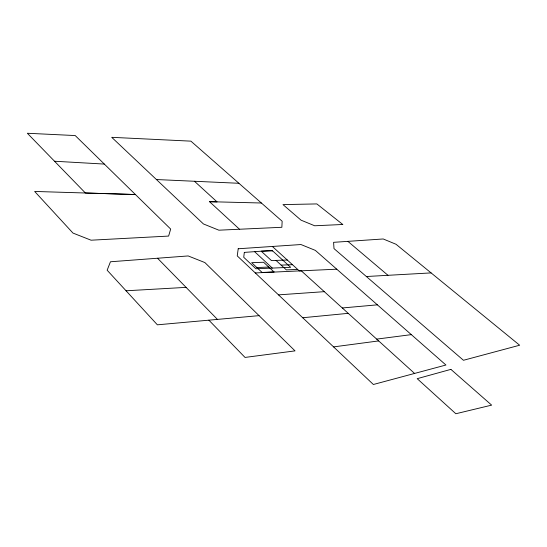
<?xml version="1.0" encoding="UTF-8"?>
<svg xmlns="http://www.w3.org/2000/svg" width="547" height="547" viewBox="0 0 547 547"><rect width="100%" height="100%" fill="white"/><g stroke="black" fill="none" stroke-linecap="round" stroke-linejoin="round"><path stroke-width="0.82" d="M333.574 346.894L378.681 340.918M376.685 339.113L411.323 334.634M302.71 317.739L348.227 313.342M259.059 315.646L157.372 324.822L107.144 270.218L110.46 261.767L188.168 255.941L204.886 262.574L295.024 350.88L245.029 357.43L208.872 320.173M342.299 307.968L377.375 304.836M278.491 294.867L324.309 291.667M347.878 241.357L333.595 242.328L333.998 248.605L463.453 360.282L519.65 345.225L396.028 244.27L383.215 238.971L347.878 241.357L387.973 275.305M126.056 290.785L186.083 287.373M366.346 276.515L431.091 272.905M239.504 229.241L281.855 227.285L282.156 221.241L190.903 141.147L111.725 137.324L203.429 223.949L218.875 230.191L239.504 229.241L209.522 201.686L261.363 203.005M255.278 272.939L301.288 270.82L414.578 373.437M297.63 269.397L286.368 269.897L276.003 260.399M336.767 269.192L299.318 270.909L272.344 246.458M256.871 267.545L268.762 267.059M281.158 265.131L292.433 264.686M287.291 260.016L271.415 260.557L261.234 251.189L272.645 250.916M209.522 201.686L217.063 201.891L194.472 181.269M156.401 179.539L238.916 183.286M54.529 161.235L85.4 192.995L135.424 194.534L34.666 191.45L72.983 233.077L91.069 240.201L168.62 236.072L170.671 229.056L75.212 135.56L27.35 133.256L54.529 161.235L104.313 164.073M254.594 251.661L272.31 268.078M157.543 258.239L217.453 319.4M244.324 252.399L243.73 257.281L255.941 268.768L290.648 267.312L272.091 250.403L244.324 252.399M238.212 248.762L237.241 255.893L373.375 384.493L445.942 365.02L315.345 250.389L300.959 244.536L238.212 248.762M450.892 369.369L417.204 378.674L455.849 413.744L491.644 405.129L450.892 369.369M342.771 224.482L314.675 225.774L301.041 220.167L282.99 204.599L316.85 203.922L342.771 224.482M273.992 271.914L262.109 272.461L251.682 262.669L263.579 262.252L273.992 271.914"/></g></svg>
